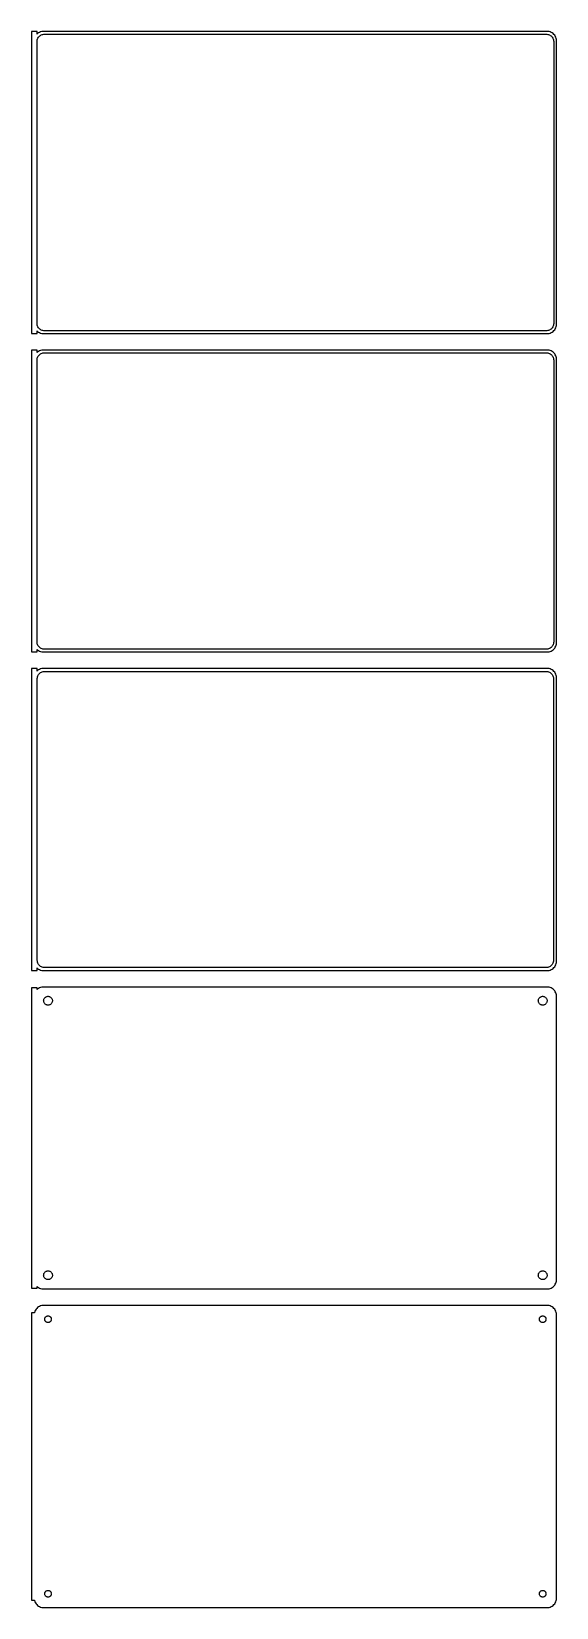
# Model space of a CAD drawing. Header units: metres. Extents: x -144 to 142, y 614 to 1474.
import ezdxf

# ---------------------------------------------------------------- set-up
doc = ezdxf.new("R2010")
doc.units = ezdxf.units.M

msp = doc.modelspace()

# ---------------------------------------------------------------- linework, layer by layer
for p, q in [((-141, 1474.49), (-144, 1474.49)), ((-144, 1474.49), (-144, 1309.51)), ((-141, 1473.06), (-141, 1474.49)), ((-140.687, 1473.35), (-141, 1473.06)), ((-140.179, 1473.72), (-140.687, 1473.35)), ((-139.629, 1474.02), (-140.179, 1473.72)), ((-139.045, 1474.26), (-139.629, 1474.02)), ((-139.55, 1472.08), (-139.143, 1472.38)), ((-139.143, 1472.38), (-138.703, 1472.62)), ((-138.437, 1474.41), (-139.045, 1474.26)), ((-138.703, 1472.62), (-138.236, 1472.8)), ((-137.814, 1474.49), (-138.437, 1474.41)), ((-138.236, 1472.8), (-137.75, 1472.93)), ((137.814, 1474.49), (-137.814, 1474.49)), ((-137.75, 1472.93), (-137.251, 1472.99)), ((-137.251, 1472.99), (137.251, 1472.99)), ((137.251, 1472.99), (137.75, 1472.93)), ((137.75, 1472.93), (138.236, 1472.8)), ((138.437, 1474.41), (137.814, 1474.49)), ((138.236, 1472.8), (138.703, 1472.62)), ((139.045, 1474.26), (138.437, 1474.41)), ((138.703, 1472.62), (139.143, 1472.38)), ((139.629, 1474.02), (139.045, 1474.26)), ((139.143, 1472.38), (139.55, 1472.08)), ((140.179, 1473.72), (139.629, 1474.02)), ((140.687, 1473.35), (140.179, 1473.72)), ((141.145, 1472.92), (140.687, 1473.35)), ((141.545, 1472.44), (141.145, 1472.92)), ((141.882, 1471.91), (141.545, 1472.44)), ((-141, 1469), (-140.968, 1469.5)), ((-141, 1315), (-141, 1469)), ((-140.968, 1469.5), (-140.874, 1469.99)), ((-140.874, 1469.99), (-140.719, 1470.47)), ((-140.719, 1470.47), (-140.505, 1470.93)), ((-140.505, 1470.93), (-140.236, 1471.35)), ((-140.236, 1471.35), (-139.916, 1471.74)), ((-139.916, 1471.74), (-139.55, 1472.08)), ((139.55, 1472.08), (139.916, 1471.74)), ((139.916, 1471.74), (140.236, 1471.35)), ((140.236, 1471.35), (140.505, 1470.93)), ((140.505, 1470.93), (140.719, 1470.47)), ((140.719, 1470.47), (140.874, 1469.99)), ((140.874, 1469.99), (140.968, 1469.5)), ((140.968, 1469.5), (141, 1469)), ((141, 1469), (141, 1315)), ((142.149, 1471.34), (141.882, 1471.91)), ((142.343, 1470.74), (142.149, 1471.34)), ((142.461, 1470.13), (142.343, 1470.74)), ((142.5, 1469.5), (142.461, 1470.13)), ((142.5, 1314.5), (142.5, 1469.5)), ((-144, 1309.51), (-141, 1309.51)), ((-140.968, 1314.5), (-141, 1315)), ((-141, 1310.94), (-140.687, 1310.65)), ((-141, 1309.51), (-141, 1310.94)), ((-140.874, 1314.01), (-140.968, 1314.5)), ((-140.719, 1313.53), (-140.874, 1314.01)), ((-140.505, 1313.07), (-140.719, 1313.53)), ((-140.687, 1310.65), (-140.179, 1310.28)), ((-140.236, 1312.65), (-140.505, 1313.07)), ((-139.916, 1312.26), (-140.236, 1312.65)), ((-140.179, 1310.28), (-139.629, 1309.98)), ((-139.55, 1311.92), (-139.916, 1312.26)), ((-139.629, 1309.98), (-139.045, 1309.74)), ((-139.143, 1311.62), (-139.55, 1311.92)), ((-138.703, 1311.38), (-139.143, 1311.62)), ((-139.045, 1309.74), (-138.437, 1309.59)), ((-138.236, 1311.2), (-138.703, 1311.38)), ((-138.437, 1309.59), (-137.814, 1309.51)), ((-137.75, 1311.07), (-138.236, 1311.2)), ((-137.814, 1309.51), (137.814, 1309.51)), ((-137.251, 1311.01), (-137.75, 1311.07)), ((137.251, 1311.01), (-137.251, 1311.01)), ((137.75, 1311.07), (137.251, 1311.01)), ((138.236, 1311.2), (137.75, 1311.07)), ((137.814, 1309.51), (138.437, 1309.59)), ((138.703, 1311.38), (138.236, 1311.2)), ((138.437, 1309.59), (139.045, 1309.74)), ((139.143, 1311.62), (138.703, 1311.38)), ((139.045, 1309.74), (139.629, 1309.98)), ((139.55, 1311.92), (139.143, 1311.62)), ((139.916, 1312.26), (139.55, 1311.92)), ((139.629, 1309.98), (140.179, 1310.28)), ((140.236, 1312.65), (139.916, 1312.26)), ((140.179, 1310.28), (140.687, 1310.65)), ((140.505, 1313.07), (140.236, 1312.65)), ((140.719, 1313.53), (140.505, 1313.07)), ((140.687, 1310.65), (141.145, 1311.08)), ((140.874, 1314.01), (140.719, 1313.53)), ((140.968, 1314.5), (140.874, 1314.01)), ((141, 1315), (140.968, 1314.5)), ((141.145, 1311.08), (141.545, 1311.56)), ((141.545, 1311.56), (141.882, 1312.09)), ((141.882, 1312.09), (142.149, 1312.66)), ((142.149, 1312.66), (142.343, 1313.26)), ((142.343, 1313.26), (142.461, 1313.87)), ((142.461, 1313.87), (142.5, 1314.5)), ((-141, 1300.49), (-144, 1300.49)), ((-144, 1300.49), (-144, 1135.51)), ((-141, 1299.06), (-141, 1300.49)), ((-139.045, 1300.26), (-139.629, 1300.02)), ((-138.437, 1300.41), (-139.045, 1300.26)), ((-137.814, 1300.49), (-138.437, 1300.41)), ((137.814, 1300.49), (-137.814, 1300.49)), ((138.437, 1300.41), (137.814, 1300.49)), ((139.045, 1300.26), (138.437, 1300.41)), ((139.629, 1300.02), (139.045, 1300.26)), ((-140.687, 1299.35), (-141, 1299.06)), ((-141, 1295), (-140.968, 1295.5)), ((-141, 1141), (-141, 1295)), ((-140.968, 1295.5), (-140.874, 1295.99)), ((-140.874, 1295.99), (-140.719, 1296.47)), ((-140.719, 1296.47), (-140.505, 1296.93)), ((-140.179, 1299.72), (-140.687, 1299.35)), ((-140.505, 1296.93), (-140.236, 1297.35)), ((-140.236, 1297.35), (-139.916, 1297.74)), ((-139.629, 1300.02), (-140.179, 1299.72)), ((-139.916, 1297.74), (-139.55, 1298.08)), ((-139.55, 1298.08), (-139.143, 1298.38)), ((-139.143, 1298.38), (-138.703, 1298.62)), ((-138.703, 1298.62), (-138.236, 1298.8)), ((-138.236, 1298.8), (-137.75, 1298.93)), ((-137.75, 1298.93), (-137.251, 1298.99)), ((-137.251, 1298.99), (137.251, 1298.99)), ((137.251, 1298.99), (137.75, 1298.93)), ((137.75, 1298.93), (138.236, 1298.8)), ((138.236, 1298.8), (138.703, 1298.62)), ((138.703, 1298.62), (139.143, 1298.38)), ((139.143, 1298.38), (139.55, 1298.08)), ((139.55, 1298.08), (139.916, 1297.74)), ((140.179, 1299.72), (139.629, 1300.02)), ((139.916, 1297.74), (140.236, 1297.35)), ((140.687, 1299.35), (140.179, 1299.72)), ((140.236, 1297.35), (140.505, 1296.93)), ((140.505, 1296.93), (140.719, 1296.47)), ((141.145, 1298.92), (140.687, 1299.35)), ((140.719, 1296.47), (140.874, 1295.99)), ((140.874, 1295.99), (140.968, 1295.5)), ((140.968, 1295.5), (141, 1295)), ((141, 1295), (141, 1141)), ((141.545, 1298.44), (141.145, 1298.92)), ((141.882, 1297.91), (141.545, 1298.44)), ((142.149, 1297.34), (141.882, 1297.91)), ((142.343, 1296.74), (142.149, 1297.34)), ((142.461, 1296.13), (142.343, 1296.74)), ((142.5, 1295.5), (142.461, 1296.13)), ((142.5, 1140.5), (142.5, 1295.5)), ((-140.968, 1140.5), (-141, 1141)), ((-141, 1136.94), (-140.687, 1136.65)), ((-141, 1135.51), (-141, 1136.94)), ((-140.874, 1140.01), (-140.968, 1140.5)), ((-140.719, 1139.53), (-140.874, 1140.01)), ((-140.505, 1139.07), (-140.719, 1139.53)), ((-140.687, 1136.65), (-140.179, 1136.28)), ((-140.236, 1138.65), (-140.505, 1139.07)), ((-139.916, 1138.26), (-140.236, 1138.65)), ((-139.55, 1137.92), (-139.916, 1138.26)), ((-139.143, 1137.62), (-139.55, 1137.92)), ((-138.703, 1137.38), (-139.143, 1137.62)), ((-138.236, 1137.2), (-138.703, 1137.38)), ((-137.75, 1137.07), (-138.236, 1137.2)), ((-137.251, 1137.01), (-137.75, 1137.07)), ((137.251, 1137.01), (-137.251, 1137.01)), ((137.75, 1137.07), (137.251, 1137.01)), ((138.236, 1137.2), (137.75, 1137.07)), ((138.703, 1137.38), (138.236, 1137.2)), ((139.143, 1137.62), (138.703, 1137.38)), ((139.55, 1137.92), (139.143, 1137.62)), ((139.916, 1138.26), (139.55, 1137.92)), ((140.236, 1138.65), (139.916, 1138.26)), ((140.179, 1136.28), (140.687, 1136.65)), ((140.505, 1139.07), (140.236, 1138.65)), ((140.719, 1139.53), (140.505, 1139.07)), ((140.687, 1136.65), (141.145, 1137.08)), ((140.874, 1140.01), (140.719, 1139.53)), ((140.968, 1140.5), (140.874, 1140.01)), ((141, 1141), (140.968, 1140.5)), ((141.145, 1137.08), (141.545, 1137.56)), ((141.545, 1137.56), (141.882, 1138.09)), ((141.882, 1138.09), (142.149, 1138.66)), ((142.149, 1138.66), (142.343, 1139.26)), ((142.343, 1139.26), (142.461, 1139.87)), ((142.461, 1139.87), (142.5, 1140.5)), ((-144, 1135.51), (-141, 1135.51)), ((-140.179, 1136.28), (-139.629, 1135.98)), ((-139.629, 1135.98), (-139.045, 1135.74)), ((-139.045, 1135.74), (-138.437, 1135.59)), ((-138.437, 1135.59), (-137.814, 1135.51)), ((-137.814, 1135.51), (137.814, 1135.51)), ((137.814, 1135.51), (138.437, 1135.59)), ((138.437, 1135.59), (139.045, 1135.74)), ((139.045, 1135.74), (139.629, 1135.98)), ((139.629, 1135.98), (140.179, 1136.28)), ((-141, 1126.49), (-144, 1126.49)), ((-144, 1126.49), (-144, 961.51)), ((-141, 1125.06), (-141, 1126.49)), ((-140.687, 1125.35), (-141, 1125.06)), ((-140.873, 1121), (-140.842, 1121.49)), ((-140.873, 967), (-140.873, 1121)), ((-140.842, 1121.49), (-140.751, 1121.96)), ((-140.751, 1121.96), (-140.601, 1122.43)), ((-140.179, 1125.72), (-140.687, 1125.35)), ((-140.601, 1122.43), (-140.394, 1122.87)), ((-140.394, 1122.87), (-140.133, 1123.28)), ((-139.629, 1126.02), (-140.179, 1125.72)), ((-140.133, 1123.28), (-139.823, 1123.65)), ((-139.823, 1123.65), (-139.469, 1123.98)), ((-139.045, 1126.26), (-139.629, 1126.02)), ((-139.469, 1123.98), (-139.075, 1124.27)), ((-139.075, 1124.27), (-138.649, 1124.5)), ((-138.437, 1126.41), (-139.045, 1126.26)), ((-138.649, 1124.5), (-138.197, 1124.68)), ((-137.814, 1126.49), (-138.437, 1126.41)), ((-138.197, 1124.68), (-137.726, 1124.8)), ((137.814, 1126.49), (-137.814, 1126.49)), ((-137.726, 1124.8), (-137.243, 1124.86)), ((-137.243, 1124.86), (137.243, 1124.86)), ((137.243, 1124.86), (137.726, 1124.8)), ((137.726, 1124.8), (138.197, 1124.68)), ((138.437, 1126.41), (137.814, 1126.49)), ((138.197, 1124.68), (138.649, 1124.5)), ((139.045, 1126.26), (138.437, 1126.41)), ((138.649, 1124.5), (139.075, 1124.27)), ((139.629, 1126.02), (139.045, 1126.26)), ((139.075, 1124.27), (139.469, 1123.98)), ((139.469, 1123.98), (139.823, 1123.65)), ((140.179, 1125.72), (139.629, 1126.02)), ((139.823, 1123.65), (140.133, 1123.28)), ((140.133, 1123.28), (140.394, 1122.87)), ((140.687, 1125.35), (140.179, 1125.72)), ((140.394, 1122.87), (140.601, 1122.43)), ((140.601, 1122.43), (140.751, 1121.96)), ((141.145, 1124.92), (140.687, 1125.35)), ((140.751, 1121.96), (140.842, 1121.49)), ((140.842, 1121.49), (140.873, 1121)), ((140.873, 1121), (140.873, 967)), ((141.545, 1124.44), (141.145, 1124.92)), ((141.882, 1123.91), (141.545, 1124.44)), ((142.149, 1123.34), (141.882, 1123.91)), ((142.343, 1122.74), (142.149, 1123.34)), ((142.461, 1122.13), (142.343, 1122.74)), ((142.5, 1121.5), (142.461, 1122.13)), ((142.5, 966.5), (142.5, 1121.5)), ((-140.842, 966.515), (-140.873, 967)), ((-140.751, 966.037), (-140.842, 966.515)), ((-140.601, 965.574), (-140.751, 966.037)), ((-140.394, 965.134), (-140.601, 965.574)), ((-140.133, 964.724), (-140.394, 965.134)), ((-139.823, 964.349), (-140.133, 964.724)), ((-139.469, 964.016), (-139.823, 964.349)), ((139.823, 964.349), (139.469, 964.016)), ((140.133, 964.724), (139.823, 964.349)), ((140.394, 965.134), (140.133, 964.724)), ((140.601, 965.574), (140.394, 965.134)), ((140.751, 966.037), (140.601, 965.574)), ((140.842, 966.515), (140.751, 966.037)), ((140.873, 967), (140.842, 966.515)), ((141.882, 964.091), (142.149, 964.659)), ((142.149, 964.659), (142.343, 965.257)), ((142.343, 965.257), (142.461, 965.873)), ((142.461, 965.873), (142.5, 966.5)), ((-144, 961.51), (-141, 961.51)), ((-141, 962.941), (-140.687, 962.647)), ((-141, 961.51), (-141, 962.941)), ((-140.687, 962.647), (-140.179, 962.278)), ((-140.179, 962.278), (-139.629, 961.976)), ((-139.629, 961.976), (-139.045, 961.745)), ((-139.075, 963.73), (-139.469, 964.016)), ((-138.649, 963.496), (-139.075, 963.73)), ((-139.045, 961.745), (-138.437, 961.589)), ((-138.197, 963.317), (-138.649, 963.496)), ((-138.437, 961.589), (-137.814, 961.51)), ((-137.726, 963.196), (-138.197, 963.317)), ((-137.814, 961.51), (137.814, 961.51)), ((-137.243, 963.135), (-137.726, 963.196)), ((137.243, 963.135), (-137.243, 963.135)), ((137.726, 963.196), (137.243, 963.135)), ((138.197, 963.317), (137.726, 963.196)), ((137.814, 961.51), (138.437, 961.589)), ((138.649, 963.496), (138.197, 963.317)), ((138.437, 961.589), (139.045, 961.745)), ((139.075, 963.73), (138.649, 963.496)), ((139.045, 961.745), (139.629, 961.976)), ((139.469, 964.016), (139.075, 963.73)), ((139.629, 961.976), (140.179, 962.278)), ((140.179, 962.278), (140.687, 962.647)), ((140.687, 962.647), (141.145, 963.077)), ((141.145, 963.077), (141.545, 963.561)), ((141.545, 963.561), (141.882, 964.091)), ((-141, 952.115), (-144, 952.115)), ((-144, 952.115), (-144, 787.885)), ((-141, 951.059), (-141, 952.115)), ((-140.687, 951.353), (-141, 951.059)), ((-140.179, 951.722), (-140.687, 951.353)), ((-139.629, 952.024), (-140.179, 951.722)), ((-139.045, 952.255), (-139.629, 952.024)), ((-138.437, 952.411), (-139.045, 952.255)), ((-137.814, 952.49), (-138.437, 952.411)), ((137.814, 952.49), (-137.814, 952.49)), ((-136.286, 947.026), (-136.022, 947.172)), ((-136.022, 947.172), (-135.742, 947.283)), ((-135.742, 947.283), (-135.45, 947.357)), ((-135.45, 947.357), (-135.151, 947.395)), ((-135.151, 947.395), (-134.849, 947.395)), ((-134.849, 947.395), (-134.55, 947.357)), ((-134.55, 947.357), (-134.258, 947.283)), ((-134.258, 947.283), (-133.978, 947.172)), ((-133.978, 947.172), (-133.714, 947.026)), ((133.714, 947.026), (133.978, 947.172)), ((133.978, 947.172), (134.258, 947.283)), ((134.258, 947.283), (134.55, 947.357)), ((134.55, 947.357), (134.849, 947.395)), ((134.849, 947.395), (135.151, 947.395)), ((135.151, 947.395), (135.45, 947.357)), ((135.45, 947.357), (135.742, 947.283)), ((135.742, 947.283), (136.022, 947.172)), ((136.022, 947.172), (136.286, 947.026)), ((138.437, 952.411), (137.814, 952.49)), ((139.045, 952.255), (138.437, 952.411)), ((139.629, 952.024), (139.045, 952.255)), ((140.179, 951.722), (139.629, 952.024)), ((140.687, 951.353), (140.179, 951.722)), ((141.145, 950.923), (140.687, 951.353)), ((141.545, 950.439), (141.145, 950.923)), ((141.882, 949.909), (141.545, 950.439)), ((142.149, 949.341), (141.882, 949.909)), ((142.343, 948.743), (142.149, 949.341)), ((142.461, 948.127), (142.343, 948.743)), ((142.5, 947.5), (142.461, 948.127)), ((142.5, 792.5), (142.5, 947.5)), ((-137.4, 945), (-137.381, 945.301)), ((-137.381, 944.699), (-137.4, 945)), ((-137.381, 945.301), (-137.325, 945.597)), ((-137.325, 944.403), (-137.381, 944.699)), ((-137.325, 945.597), (-137.231, 945.883)), ((-137.231, 944.117), (-137.325, 944.403)), ((-137.231, 945.883), (-137.103, 946.156)), ((-137.103, 943.844), (-137.231, 944.117)), ((-137.103, 946.156), (-136.942, 946.411)), ((-136.942, 943.589), (-137.103, 943.844)), ((-136.942, 946.411), (-136.75, 946.643)), ((-136.75, 943.357), (-136.942, 943.589)), ((-136.75, 946.643), (-136.53, 946.849)), ((-136.53, 943.151), (-136.75, 943.357)), ((-136.53, 946.849), (-136.286, 947.026)), ((-136.286, 942.974), (-136.53, 943.151)), ((-136.022, 942.828), (-136.286, 942.974)), ((-135.742, 942.717), (-136.022, 942.828)), ((-135.45, 942.643), (-135.742, 942.717)), ((-135.151, 942.605), (-135.45, 942.643)), ((-134.849, 942.605), (-135.151, 942.605)), ((-134.55, 942.643), (-134.849, 942.605)), ((-134.258, 942.717), (-134.55, 942.643)), ((-133.978, 942.828), (-134.258, 942.717)), ((-133.714, 942.974), (-133.978, 942.828)), ((-133.714, 947.026), (-133.47, 946.849)), ((-133.47, 943.151), (-133.714, 942.974)), ((-133.47, 946.849), (-133.25, 946.643)), ((-133.25, 943.357), (-133.47, 943.151)), ((-133.25, 946.643), (-133.058, 946.411)), ((-133.058, 943.589), (-133.25, 943.357)), ((-133.058, 946.411), (-132.897, 946.156)), ((-132.897, 943.844), (-133.058, 943.589)), ((-132.897, 946.156), (-132.769, 945.883)), ((-132.769, 944.117), (-132.897, 943.844)), ((-132.769, 945.883), (-132.675, 945.597)), ((-132.675, 944.403), (-132.769, 944.117)), ((-132.675, 945.597), (-132.619, 945.301)), ((-132.619, 944.699), (-132.675, 944.403)), ((-132.619, 945.301), (-132.6, 945)), ((-132.6, 945), (-132.619, 944.699)), ((132.6, 945), (132.619, 945.301)), ((132.619, 944.699), (132.6, 945)), ((132.619, 945.301), (132.675, 945.597)), ((132.675, 944.403), (132.619, 944.699)), ((132.675, 945.597), (132.769, 945.883)), ((132.769, 944.117), (132.675, 944.403)), ((132.769, 945.883), (132.897, 946.156)), ((132.897, 943.844), (132.769, 944.117)), ((132.897, 946.156), (133.058, 946.411)), ((133.058, 943.589), (132.897, 943.844)), ((133.058, 946.411), (133.25, 946.643)), ((133.25, 943.357), (133.058, 943.589)), ((133.25, 946.643), (133.47, 946.849)), ((133.47, 943.151), (133.25, 943.357)), ((133.47, 946.849), (133.714, 947.026)), ((133.714, 942.974), (133.47, 943.151)), ((133.978, 942.828), (133.714, 942.974)), ((134.258, 942.717), (133.978, 942.828)), ((134.55, 942.643), (134.258, 942.717)), ((134.849, 942.605), (134.55, 942.643)), ((135.151, 942.605), (134.849, 942.605)), ((135.45, 942.643), (135.151, 942.605)), ((135.742, 942.717), (135.45, 942.643)), ((136.022, 942.828), (135.742, 942.717)), ((136.286, 942.974), (136.022, 942.828)), ((136.286, 947.026), (136.53, 946.849)), ((136.53, 943.151), (136.286, 942.974)), ((136.53, 946.849), (136.75, 946.643)), ((136.75, 943.357), (136.53, 943.151)), ((136.75, 946.643), (136.942, 946.411)), ((136.942, 943.589), (136.75, 943.357)), ((136.942, 946.411), (137.103, 946.156)), ((137.103, 943.844), (136.942, 943.589)), ((137.103, 946.156), (137.231, 945.883)), ((137.231, 944.117), (137.103, 943.844)), ((137.231, 945.883), (137.325, 945.597)), ((137.325, 944.403), (137.231, 944.117)), ((137.325, 945.597), (137.381, 945.301)), ((137.381, 944.699), (137.325, 944.403)), ((137.381, 945.301), (137.4, 945)), ((137.4, 945), (137.381, 944.699)), ((-137.4, 795), (-137.381, 795.301)), ((-137.381, 794.699), (-137.4, 795)), ((-137.381, 795.301), (-137.325, 795.597)), ((-137.325, 794.403), (-137.381, 794.699)), ((-137.325, 795.597), (-137.231, 795.883)), ((-137.231, 794.117), (-137.325, 794.403)), ((-137.231, 795.883), (-137.103, 796.156)), ((-137.103, 793.844), (-137.231, 794.117)), ((-137.103, 796.156), (-136.942, 796.411)), ((-136.942, 793.589), (-137.103, 793.844)), ((-136.942, 796.411), (-136.75, 796.643)), ((-136.75, 793.357), (-136.942, 793.589)), ((-136.75, 796.643), (-136.53, 796.849)), ((-136.53, 793.151), (-136.75, 793.357)), ((-136.53, 796.849), (-136.286, 797.026)), ((-136.286, 792.974), (-136.53, 793.151)), ((-136.286, 797.026), (-136.022, 797.172)), ((-136.022, 792.828), (-136.286, 792.974)), ((-136.022, 797.172), (-135.742, 797.283)), ((-135.742, 792.717), (-136.022, 792.828)), ((-135.742, 797.283), (-135.45, 797.357)), ((-135.45, 792.643), (-135.742, 792.717)), ((-135.45, 797.357), (-135.151, 797.395)), ((-135.151, 792.605), (-135.45, 792.643)), ((-135.151, 797.395), (-134.849, 797.395)), ((-134.849, 792.605), (-135.151, 792.605)), ((-134.849, 797.395), (-134.55, 797.357)), ((-134.55, 792.643), (-134.849, 792.605)), ((-134.55, 797.357), (-134.258, 797.283)), ((-134.258, 792.717), (-134.55, 792.643)), ((-134.258, 797.283), (-133.978, 797.172)), ((-133.978, 792.828), (-134.258, 792.717)), ((-133.978, 797.172), (-133.714, 797.026)), ((-133.714, 792.974), (-133.978, 792.828)), ((-133.714, 797.026), (-133.47, 796.849)), ((-133.47, 793.151), (-133.714, 792.974)), ((-133.47, 796.849), (-133.25, 796.643)), ((-133.25, 793.357), (-133.47, 793.151)), ((-133.25, 796.643), (-133.058, 796.411)), ((-133.058, 793.589), (-133.25, 793.357)), ((-133.058, 796.411), (-132.897, 796.156)), ((-132.897, 793.844), (-133.058, 793.589)), ((-132.897, 796.156), (-132.769, 795.883)), ((-132.769, 794.117), (-132.897, 793.844)), ((-132.769, 795.883), (-132.675, 795.597)), ((-132.675, 794.403), (-132.769, 794.117)), ((-132.675, 795.597), (-132.619, 795.301)), ((-132.619, 794.699), (-132.675, 794.403)), ((-132.619, 795.301), (-132.6, 795)), ((-132.6, 795), (-132.619, 794.699)), ((132.6, 795), (132.619, 795.301)), ((132.619, 794.699), (132.6, 795)), ((132.619, 795.301), (132.675, 795.597)), ((132.675, 794.403), (132.619, 794.699)), ((132.675, 795.597), (132.769, 795.883)), ((132.769, 794.117), (132.675, 794.403)), ((132.769, 795.883), (132.897, 796.156)), ((132.897, 793.844), (132.769, 794.117)), ((132.897, 796.156), (133.058, 796.411)), ((133.058, 793.589), (132.897, 793.844)), ((133.058, 796.411), (133.25, 796.643)), ((133.25, 793.357), (133.058, 793.589)), ((133.25, 796.643), (133.47, 796.849)), ((133.47, 793.151), (133.25, 793.357)), ((133.47, 796.849), (133.714, 797.026)), ((133.714, 792.974), (133.47, 793.151)), ((133.714, 797.026), (133.978, 797.172)), ((133.978, 792.828), (133.714, 792.974)), ((133.978, 797.172), (134.258, 797.283)), ((134.258, 792.717), (133.978, 792.828)), ((134.258, 797.283), (134.55, 797.357)), ((134.55, 792.643), (134.258, 792.717)), ((134.55, 797.357), (134.849, 797.395)), ((134.849, 792.605), (134.55, 792.643)), ((134.849, 797.395), (135.151, 797.395)), ((135.151, 792.605), (134.849, 792.605)), ((135.151, 797.395), (135.45, 797.357)), ((135.45, 792.643), (135.151, 792.605)), ((135.45, 797.357), (135.742, 797.283)), ((135.742, 792.717), (135.45, 792.643)), ((135.742, 797.283), (136.022, 797.172)), ((136.022, 792.828), (135.742, 792.717)), ((136.022, 797.172), (136.286, 797.026)), ((136.286, 792.974), (136.022, 792.828)), ((136.286, 797.026), (136.53, 796.849)), ((136.53, 793.151), (136.286, 792.974)), ((136.53, 796.849), (136.75, 796.643)), ((136.75, 793.357), (136.53, 793.151)), ((136.75, 796.643), (136.942, 796.411)), ((136.942, 793.589), (136.75, 793.357)), ((136.942, 796.411), (137.103, 796.156)), ((137.103, 793.844), (136.942, 793.589)), ((137.103, 796.156), (137.231, 795.883)), ((137.231, 794.117), (137.103, 793.844)), ((137.231, 795.883), (137.325, 795.597)), ((137.325, 794.403), (137.231, 794.117)), ((137.325, 795.597), (137.381, 795.301)), ((137.381, 794.699), (137.325, 794.403)), ((137.381, 795.301), (137.4, 795)), ((137.4, 795), (137.381, 794.699)), ((142.461, 791.873), (142.5, 792.5)), ((-144, 787.885), (-141, 787.885)), ((-141, 787.885), (-141, 788.941)), ((-141, 788.941), (-140.687, 788.647)), ((-140.687, 788.647), (-140.179, 788.278)), ((-140.179, 788.278), (-139.629, 787.976)), ((-139.629, 787.976), (-139.045, 787.745)), ((-139.045, 787.745), (-138.437, 787.589)), ((-138.437, 787.589), (-137.814, 787.51)), ((-137.814, 787.51), (137.814, 787.51)), ((137.814, 787.51), (138.437, 787.589)), ((138.437, 787.589), (139.045, 787.745)), ((139.045, 787.745), (139.629, 787.976)), ((139.629, 787.976), (140.179, 788.278)), ((140.179, 788.278), (140.687, 788.647)), ((140.687, 788.647), (141.145, 789.077)), ((141.145, 789.077), (141.545, 789.561)), ((141.545, 789.561), (141.882, 790.091)), ((141.882, 790.091), (142.149, 790.659)), ((142.149, 790.659), (142.343, 791.257)), ((142.343, 791.257), (142.461, 791.873)), ((-142.149, 775.341), (-142.343, 774.743)), ((-141.882, 775.909), (-142.149, 775.341)), ((-141.545, 776.439), (-141.882, 775.909)), ((-141.145, 776.923), (-141.545, 776.439)), ((-140.687, 777.353), (-141.145, 776.923)), ((-140.179, 777.722), (-140.687, 777.353)), ((-139.629, 778.024), (-140.179, 777.722)), ((-139.045, 778.255), (-139.629, 778.024)), ((-138.437, 778.411), (-139.045, 778.255)), ((-137.814, 778.49), (-138.437, 778.411)), ((137.814, 778.49), (-137.814, 778.49)), ((138.437, 778.411), (137.814, 778.49)), ((139.045, 778.255), (138.437, 778.411)), ((139.629, 778.024), (139.045, 778.255)), ((140.179, 777.722), (139.629, 778.024)), ((140.687, 777.353), (140.179, 777.722)), ((141.145, 776.923), (140.687, 777.353)), ((141.545, 776.439), (141.145, 776.923)), ((141.882, 775.909), (141.545, 776.439)), ((142.149, 775.341), (141.882, 775.909)), ((142.343, 774.743), (142.149, 775.341)), ((-142.4, 774.444), (-144, 774.444)), ((-144, 774.444), (-144, 617.556)), ((-142.343, 774.743), (-142.4, 774.444)), ((-136.8, 771), (-136.786, 771.226)), ((-136.786, 770.774), (-136.8, 771)), ((-136.786, 771.226), (-136.743, 771.448)), ((-136.743, 770.552), (-136.786, 770.774)), ((-136.743, 771.448), (-136.674, 771.663)), ((-136.674, 770.337), (-136.743, 770.552)), ((-136.674, 771.663), (-136.577, 771.867)), ((-136.577, 770.133), (-136.674, 770.337)), ((-136.577, 771.867), (-136.456, 772.058)), ((-136.456, 769.942), (-136.577, 770.133)), ((-136.456, 772.058), (-136.312, 772.232)), ((-136.312, 769.768), (-136.456, 769.942)), ((-136.312, 772.232), (-136.147, 772.387)), ((-136.147, 769.613), (-136.312, 769.768)), ((-136.147, 772.387), (-135.964, 772.52)), ((-135.964, 769.48), (-136.147, 769.613)), ((-135.964, 772.52), (-135.766, 772.629)), ((-135.766, 769.371), (-135.964, 769.48)), ((-135.766, 772.629), (-135.556, 772.712)), ((-135.556, 769.288), (-135.766, 769.371)), ((-135.556, 772.712), (-135.337, 772.768)), ((-135.337, 769.232), (-135.556, 769.288)), ((-135.337, 772.768), (-135.113, 772.796)), ((-135.113, 769.204), (-135.337, 769.232)), ((-135.113, 772.796), (-134.887, 772.796)), ((-134.887, 769.204), (-135.113, 769.204)), ((-134.887, 772.796), (-134.663, 772.768)), ((-134.663, 769.232), (-134.887, 769.204)), ((-134.663, 772.768), (-134.444, 772.712)), ((-134.444, 769.288), (-134.663, 769.232)), ((-134.444, 772.712), (-134.234, 772.629)), ((-134.234, 769.371), (-134.444, 769.288)), ((-134.234, 772.629), (-134.036, 772.52)), ((-134.036, 769.48), (-134.234, 769.371)), ((-134.036, 772.52), (-133.853, 772.387)), ((-133.853, 769.613), (-134.036, 769.48)), ((-133.853, 772.387), (-133.688, 772.232)), ((-133.688, 769.768), (-133.853, 769.613)), ((-133.688, 772.232), (-133.544, 772.058)), ((-133.544, 769.942), (-133.688, 769.768)), ((-133.544, 772.058), (-133.423, 771.867)), ((-133.423, 770.133), (-133.544, 769.942)), ((-133.423, 771.867), (-133.326, 771.663)), ((-133.326, 770.337), (-133.423, 770.133)), ((-133.326, 771.663), (-133.257, 771.448)), ((-133.257, 770.552), (-133.326, 770.337)), ((-133.257, 771.448), (-133.214, 771.226)), ((-133.214, 770.774), (-133.257, 770.552)), ((-133.214, 771.226), (-133.2, 771)), ((-133.2, 771), (-133.214, 770.774)), ((133.2, 771), (133.214, 771.226)), ((133.214, 770.774), (133.2, 771)), ((133.214, 771.226), (133.257, 771.448)), ((133.257, 770.552), (133.214, 770.774)), ((133.257, 771.448), (133.326, 771.663)), ((133.326, 770.337), (133.257, 770.552)), ((133.326, 771.663), (133.423, 771.867)), ((133.423, 770.133), (133.326, 770.337)), ((133.423, 771.867), (133.544, 772.058)), ((133.544, 769.942), (133.423, 770.133)), ((133.544, 772.058), (133.688, 772.232)), ((133.688, 769.768), (133.544, 769.942)), ((133.688, 772.232), (133.853, 772.387)), ((133.853, 769.613), (133.688, 769.768)), ((133.853, 772.387), (134.036, 772.52)), ((134.036, 769.48), (133.853, 769.613)), ((134.036, 772.52), (134.234, 772.629)), ((134.234, 769.371), (134.036, 769.48)), ((134.234, 772.629), (134.444, 772.712)), ((134.444, 769.288), (134.234, 769.371)), ((134.444, 772.712), (134.663, 772.768)), ((134.663, 769.232), (134.444, 769.288)), ((134.663, 772.768), (134.887, 772.796)), ((134.887, 769.204), (134.663, 769.232)), ((134.887, 772.796), (135.113, 772.796)), ((135.113, 769.204), (134.887, 769.204)), ((135.113, 772.796), (135.337, 772.768)), ((135.337, 769.232), (135.113, 769.204)), ((135.337, 772.768), (135.556, 772.712)), ((135.556, 769.288), (135.337, 769.232)), ((135.556, 772.712), (135.766, 772.629)), ((135.766, 769.371), (135.556, 769.288)), ((135.766, 772.629), (135.964, 772.52)), ((135.964, 769.48), (135.766, 769.371)), ((135.964, 772.52), (136.147, 772.387)), ((136.147, 769.613), (135.964, 769.48)), ((136.147, 772.387), (136.312, 772.232)), ((136.312, 769.768), (136.147, 769.613)), ((136.312, 772.232), (136.456, 772.058)), ((136.456, 769.942), (136.312, 769.768)), ((136.456, 772.058), (136.577, 771.867)), ((136.577, 770.133), (136.456, 769.942)), ((136.577, 771.867), (136.674, 771.663)), ((136.674, 770.337), (136.577, 770.133)), ((136.674, 771.663), (136.743, 771.448)), ((136.743, 770.552), (136.674, 770.337)), ((136.743, 771.448), (136.786, 771.226)), ((136.786, 770.774), (136.743, 770.552)), ((136.786, 771.226), (136.8, 771)), ((136.8, 771), (136.786, 770.774)), ((142.461, 774.127), (142.343, 774.743)), ((142.5, 773.5), (142.461, 774.127)), ((142.5, 618.5), (142.5, 773.5)), ((-136.8, 621), (-136.786, 621.226)), ((-136.786, 620.774), (-136.8, 621)), ((-136.786, 621.226), (-136.743, 621.448)), ((-136.743, 620.552), (-136.786, 620.774)), ((-136.743, 621.448), (-136.674, 621.663)), ((-136.674, 620.337), (-136.743, 620.552)), ((-136.674, 621.663), (-136.577, 621.867)), ((-136.577, 620.133), (-136.674, 620.337)), ((-136.577, 621.867), (-136.456, 622.058)), ((-136.456, 619.942), (-136.577, 620.133)), ((-136.456, 622.058), (-136.312, 622.232)), ((-136.312, 619.768), (-136.456, 619.942)), ((-136.312, 622.232), (-136.147, 622.387)), ((-136.147, 622.387), (-135.964, 622.52)), ((-135.964, 622.52), (-135.766, 622.629)), ((-135.766, 622.629), (-135.556, 622.712)), ((-135.556, 622.712), (-135.337, 622.768)), ((-135.337, 622.768), (-135.113, 622.796)), ((-135.113, 622.796), (-134.887, 622.796)), ((-134.887, 622.796), (-134.663, 622.768)), ((-134.663, 622.768), (-134.444, 622.712)), ((-134.444, 622.712), (-134.234, 622.629)), ((-134.234, 622.629), (-134.036, 622.52)), ((-134.036, 622.52), (-133.853, 622.387)), ((-133.853, 622.387), (-133.688, 622.232)), ((-133.688, 622.232), (-133.544, 622.058)), ((-133.544, 619.942), (-133.688, 619.768)), ((-133.544, 622.058), (-133.423, 621.867)), ((-133.423, 620.133), (-133.544, 619.942)), ((-133.423, 621.867), (-133.326, 621.663)), ((-133.326, 620.337), (-133.423, 620.133)), ((-133.326, 621.663), (-133.257, 621.448)), ((-133.257, 620.552), (-133.326, 620.337)), ((-133.257, 621.448), (-133.214, 621.226)), ((-133.214, 620.774), (-133.257, 620.552)), ((-133.214, 621.226), (-133.2, 621)), ((-133.2, 621), (-133.214, 620.774)), ((133.2, 621), (133.214, 621.226)), ((133.214, 620.774), (133.2, 621)), ((133.214, 621.226), (133.257, 621.448)), ((133.257, 620.552), (133.214, 620.774)), ((133.257, 621.448), (133.326, 621.663)), ((133.326, 620.337), (133.257, 620.552)), ((133.326, 621.663), (133.423, 621.867)), ((133.423, 620.133), (133.326, 620.337)), ((133.423, 621.867), (133.544, 622.058)), ((133.544, 619.942), (133.423, 620.133)), ((133.544, 622.058), (133.688, 622.232)), ((133.688, 619.768), (133.544, 619.942)), ((133.688, 622.232), (133.853, 622.387)), ((133.853, 622.387), (134.036, 622.52)), ((134.036, 622.52), (134.234, 622.629)), ((134.234, 622.629), (134.444, 622.712)), ((134.444, 622.712), (134.663, 622.768)), ((134.663, 622.768), (134.887, 622.796)), ((134.887, 622.796), (135.113, 622.796)), ((135.113, 622.796), (135.337, 622.768)), ((135.337, 622.768), (135.556, 622.712)), ((135.556, 622.712), (135.766, 622.629)), ((135.766, 622.629), (135.964, 622.52)), ((135.964, 622.52), (136.147, 622.387)), ((136.147, 622.387), (136.312, 622.232)), ((136.312, 622.232), (136.456, 622.058)), ((136.456, 619.942), (136.312, 619.768)), ((136.456, 622.058), (136.577, 621.867)), ((136.577, 620.133), (136.456, 619.942)), ((136.577, 621.867), (136.674, 621.663)), ((136.674, 620.337), (136.577, 620.133)), ((136.674, 621.663), (136.743, 621.448)), ((136.743, 620.552), (136.674, 620.337)), ((136.743, 621.448), (136.786, 621.226)), ((136.786, 620.774), (136.743, 620.552)), ((136.786, 621.226), (136.8, 621)), ((136.8, 621), (136.786, 620.774)), ((-144, 617.556), (-142.4, 617.556)), ((-142.4, 617.556), (-142.343, 617.257)), ((-142.343, 617.257), (-142.149, 616.659)), ((-142.149, 616.659), (-141.882, 616.091)), ((-141.882, 616.091), (-141.545, 615.561)), ((-141.545, 615.561), (-141.145, 615.077)), ((-141.145, 615.077), (-140.687, 614.647)), ((-140.687, 614.647), (-140.179, 614.278)), ((-140.179, 614.278), (-139.629, 613.976)), ((-139.629, 613.976), (-139.045, 613.745)), ((-139.045, 613.745), (-138.437, 613.589)), ((-138.437, 613.589), (-137.814, 613.51)), ((-137.814, 613.51), (137.814, 613.51)), ((-136.147, 619.613), (-136.312, 619.768)), ((-135.964, 619.48), (-136.147, 619.613)), ((-135.766, 619.371), (-135.964, 619.48)), ((-135.556, 619.288), (-135.766, 619.371)), ((-135.337, 619.232), (-135.556, 619.288)), ((-135.113, 619.204), (-135.337, 619.232)), ((-134.887, 619.204), (-135.113, 619.204)), ((-134.663, 619.232), (-134.887, 619.204)), ((-134.444, 619.288), (-134.663, 619.232)), ((-134.234, 619.371), (-134.444, 619.288)), ((-134.036, 619.48), (-134.234, 619.371)), ((-133.853, 619.613), (-134.036, 619.48)), ((-133.688, 619.768), (-133.853, 619.613)), ((133.853, 619.613), (133.688, 619.768)), ((134.036, 619.48), (133.853, 619.613)), ((134.234, 619.371), (134.036, 619.48)), ((134.444, 619.288), (134.234, 619.371)), ((134.663, 619.232), (134.444, 619.288)), ((134.887, 619.204), (134.663, 619.232)), ((135.113, 619.204), (134.887, 619.204)), ((135.337, 619.232), (135.113, 619.204)), ((135.556, 619.288), (135.337, 619.232)), ((135.766, 619.371), (135.556, 619.288)), ((135.964, 619.48), (135.766, 619.371)), ((136.147, 619.613), (135.964, 619.48)), ((136.312, 619.768), (136.147, 619.613)), ((137.814, 613.51), (138.437, 613.589)), ((138.437, 613.589), (139.045, 613.745)), ((139.045, 613.745), (139.629, 613.976)), ((139.629, 613.976), (140.179, 614.278)), ((140.179, 614.278), (140.687, 614.647)), ((140.687, 614.647), (141.145, 615.077)), ((141.145, 615.077), (141.545, 615.561)), ((141.545, 615.561), (141.882, 616.091)), ((141.882, 616.091), (142.149, 616.659)), ((142.149, 616.659), (142.343, 617.257)), ((142.343, 617.257), (142.461, 617.873)), ((142.461, 617.873), (142.5, 618.5))]:
    msp.add_line(p, q)

doc.saveas('drawing.dxf')
